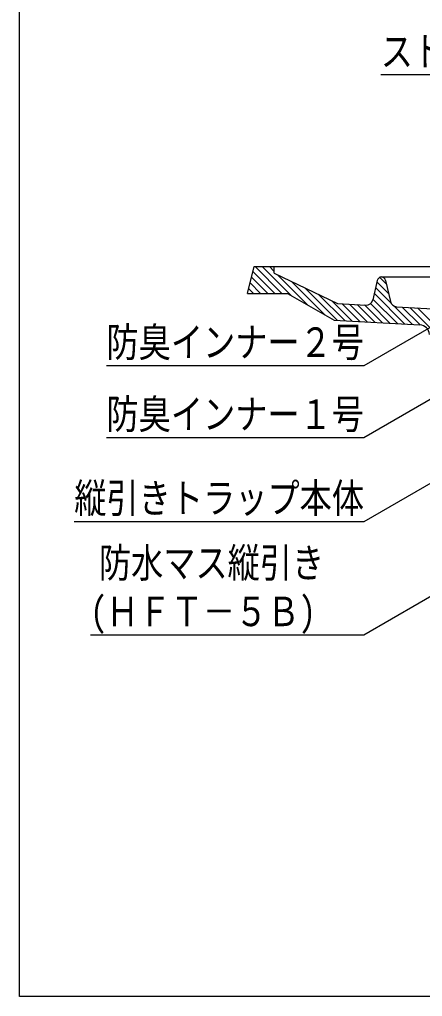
# Model space of a CAD drawing. Units: millimetres, scale not verified. Extents: x -1092 to 1092, y -744 to 696.
# Drawn here: x -1092 to -852, y -744 to -161 of the extents above; entities that cross this region are included whole.
import ezdxf
from ezdxf.enums import TextEntityAlignment as Align

# ---------------------------------------------------------------- set-up
doc = ezdxf.new("R2010")
doc.units = ezdxf.units.MM
doc.header["$LTSCALE"] = 8
for name, color, linetype in [('0-8_枠中線', 5, 'Continuous'), ('0-E_極細4', 6, 'Continuous'), ('1-1_寸法4', 7, 'Continuous')]:
    doc.layers.add(name, color=color, linetype=linetype)
doc.styles.add('ＭＳ ゴシック', font='')
doc.styles.get('ＭＳ ゴシック').set_extended_font_data('MS Gothic')

msp = doc.modelspace()

# ---------------------------------------------------------------- linework, layer by layer
at = {"layer": '0-8_枠中線'}
msp.add_lwpolyline([(-1092, -744), (-1092, 696), (1092, 696), (1092, -744)], close=True, dxfattribs=at)
at = {"layer": '0-E_極細4'}
for p, q in [((-935.406, -324.622), (-951.406, -308.622)), ((-929.891, -325.894), (-947.164, -308.622)), ((-940.076, -311.467), (-942.921, -308.622)), ((-940.076, -308.622), (-830.076, -308.622)), ((-940.076, -312.6), (-940.076, -308.622)), ((-939.649, -324.622), (-952.801, -311.47)), ((-920.014, -331.529), (-937.917, -313.626)), ((-876.076, -314.622), (-830.076, -314.622)), ((-948.134, -324.622), (-954.492, -318.263)), ((-943.892, -324.622), (-953.647, -314.867)), ((-910.136, -337.164), (-929.832, -317.468)), ((-878.579, -316.967), (-881.271, -328.445)), ((-871.817, -324.571), (-878.739, -317.649)), ((-873.111, -319.035), (-877.116, -315.03)), ((-873.593, -316.969), (-870.672, -329.472)), ((-956.076, -324.622), (-932.122, -324.622)), ((-952.377, -324.622), (-955.338, -321.66)), ((-902.474, -340.583), (-921.747, -321.311)), ((-897.98, -340.835), (-913.662, -325.153)), ((-862.023, -342.85), (-880.351, -324.523)), ((-870.423, -330.208), (-879.545, -321.086)), ((-893.485, -341.087), (-905.577, -328.995)), ((-888.991, -341.339), (-899.601, -330.728)), ((-884.496, -341.591), (-895.107, -330.98)), ((-880.002, -341.843), (-890.612, -331.232)), ((-875.507, -342.095), (-886.117, -331.484)), ((-871.012, -342.346), (-882.688, -330.671)), ((-866.518, -342.598), (-881.157, -327.959)), ((-857.529, -343.102), (-868.424, -332.207)), ((-867.001, -332.556), (-837.958, -334.183)), ((-853.033, -343.355), (-863.645, -332.744)), ((-820.707, -371.439), (-859.15, -332.996)), ((-820.854, -367.049), (-854.656, -333.247))]:
    msp.add_line(p, q, dxfattribs=at)
for points in [[(-956.076, -324.622), (-952.091, -308.622), (-940.076, -308.622)], [(-940.076, -312.6), (-902.242, -330.58), (-885.389, -331.525)], [(-932.122, -324.622), (-904.324, -340.479), (-853.13, -343.349)]]:
    msp.add_lwpolyline(points, dxfattribs=at)
for centre, radius, start, end in [((-875.658, -317.652), 3, 98.20899, 166.79893), ((-876.515, -317.652), 3, 13.15034, 81.79101), ((-885.165, -327.531), 4, 266.7921, 346.79893), ((-866.777, -328.562), 4, 193.15034, 266.79209), ((-853.466, -349.339), 6, 1.92122, 86.79209)]:
    msp.add_arc(centre, radius, start, end, dxfattribs=at)
at = {"layer": '1-1_寸法4'}
for points in [[(-740.907, -232.126), (-761.285, -194.287), (-876.485, -194.287)], [(-759.116, -294.198), (-886.517, -367.753), (-1040.117, -367.753)], [(-735.406, -323.452), (-886.517, -410.696), (-1040.117, -410.696)], [(-784.53, -401.938), (-886.517, -460.82), (-1059.317, -460.82)], [(-820.611, -490.329), (-886.517, -528.38), (-1049.717, -528.38)]]:
    msp.add_lwpolyline(points, dxfattribs=at)

# ---------------------------------------------------------------- texts
at = {"layer": '1-1_寸法4', "style": 'ＭＳ ゴシック', "width": 0.8}
for s, p in [('ストレーナー', (-876.485, -194.287)), ('防臭インナー２号', (-1040.117, -367.753)), ('防臭インナー１号', (-1040.117, -410.696)), ('縦引きトラップ本体', (-1059.317, -460.82)), ('防水マス縦引き', (-1044.666, -499.404)), ('(ＨＦＴ－５Ｂ)   ', (-1049.717, -528.38))]:
    msp.add_text(s, height=17.6, dxfattribs=at).set_placement(p, align=Align.BOTTOM_LEFT)

doc.saveas('drawing.dxf')
